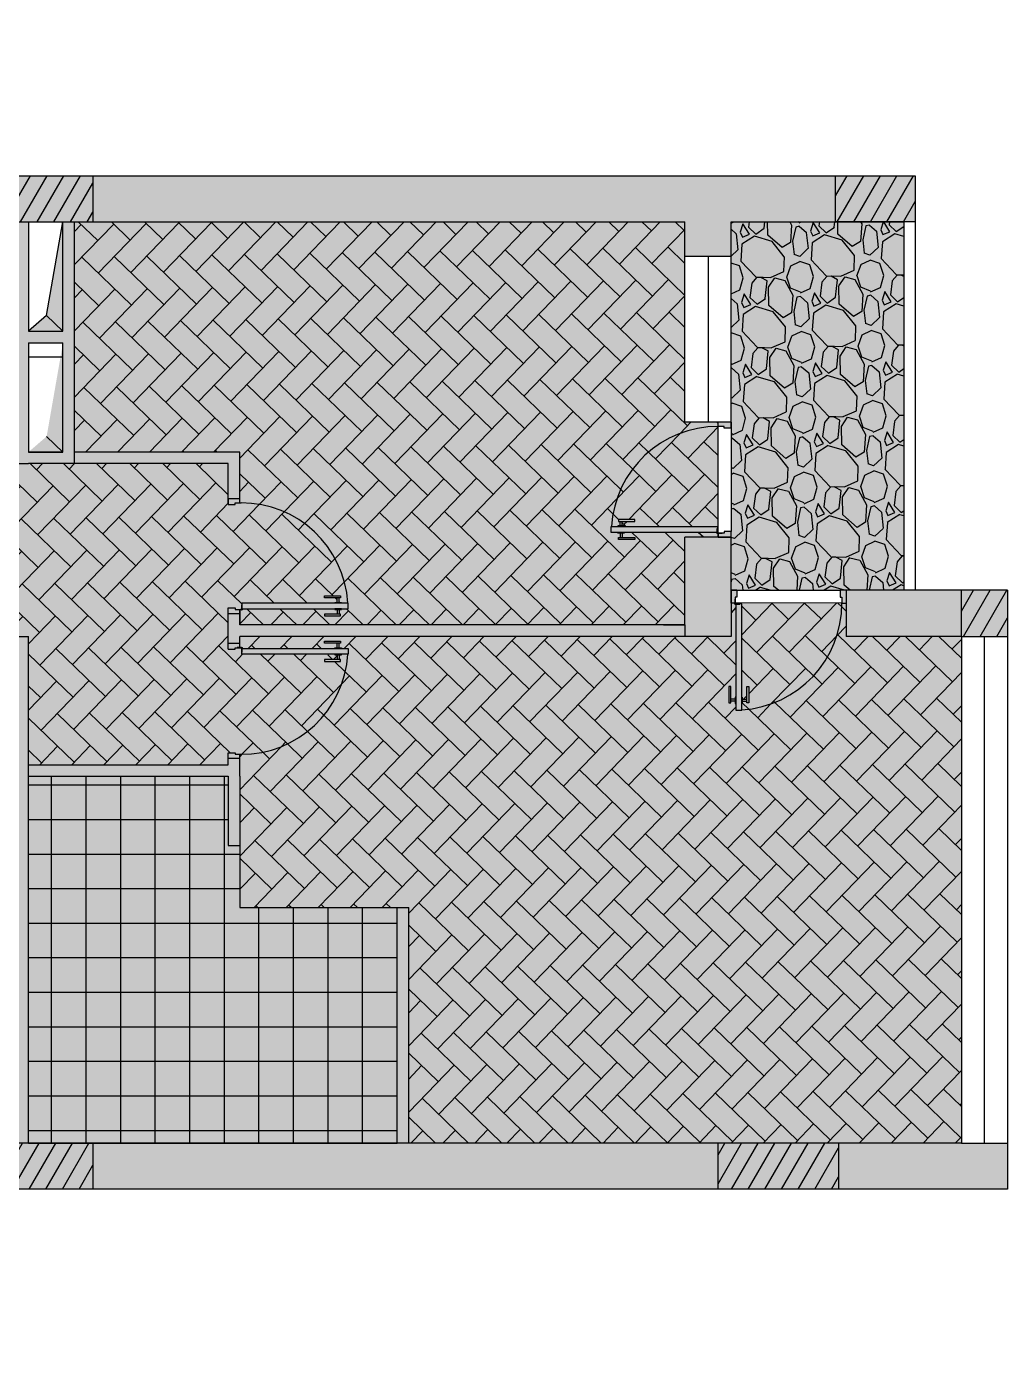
# Model space of a CAD drawing. Header units: inches. Extents: x -59797 to 874375, y -412711 to 5867.
# Drawn here: x 431895 to 440412, y -195536 to -184021 of the extents above; entities that cross this region are included whole.
import ezdxf

# ---------------------------------------------------------------- set-up
doc = ezdxf.new("R2010")
doc.units = ezdxf.units.IN
doc.header["$MEASUREMENT"] = 0
doc.layers.add('freecads.com', color=7, linetype='Continuous')
pattern_1 = [(136, (357112.52, -96107.58), (-282.79963, -4.9363), [600, -200]), (226, (356968.65, -95968.65), (-282.79963, -4.9363), [600, -200])]

msp = doc.modelspace()

# ---------------------------------------------------------------- hatches: boundary and pattern name
at = {"true_color": 0x636466}
h = msp.add_hatch(dxfattribs=at)
h.set_pattern_fill('ANSI31', color=251, scale=1000, angle=15)
h.set_pattern_definition([(60, (348541.79, -155096.67), (-108.25318, 62.5), [])])
h.paths.add_polyline_path([(438957.5, -180199.1), (438428.5, -180199.1), (437912.2, -180199.1), (437912.2, -180599.1), (438957.5, -180599.1)])
h.paths.add_polyline_path([(432037.7, -194129.6), (432042, -194128.4), (432045.5, -194127.9), (432049.5, -194127.8), (432053.8, -194128.1), (432058.3, -194128.7), (432062.8, -194129.6), (432067.2, -194130.8), (432071.1, -194132.2), (432076.2, -194134.7), (432080.2, -194138.2), (432080.5, -194141.5), (432078.1, -194143.4), (432075.6, -194144.3), (432072.4, -194144.9), (432068.7, -194145.2), (432064.5, -194145.2), (432060, -194144.7), (432055.5, -194144), (432051, -194142.9), (432046.9, -194141.6), (432041.3, -194139.3), (432036.6, -194135.7), (432035.3, -194132.3)])
edge = h.paths.add_edge_path()
edge.add_arc((438827.6, -194260.6), 24.6, 180, 204.4618)
edge.add_arc((438827.6, -194281), 24.6, 155.5382, 180)
edge.add_line((438802.9, -194281), (438802.9, -194260.6))
edge = h.paths.add_edge_path()
edge.add_arc((438827.6, -194281), 24.6, 0, 24.4618)
edge.add_arc((438827.6, -194260.6), 24.6, 335.5382, 360)
edge.add_line((438852.2, -194260.6), (438852.2, -194281))
at = {"true_color": 0x939598}
h = msp.add_hatch(color=252, dxfattribs=at)
h.dxf.hatch_style = 1
h.paths.add_polyline_path([(428011.7, -185317.3), (427611.7, -185317.3), (427611.7, -191617.3), (428011.7, -191617.3)])
h.paths.add_polyline_path([(431424.6, -185317.3), (428011.7, -185317.3), (428011.7, -185717.3), (431424.6, -185717.3)])
h.paths.add_polyline_path([(431911.7, -190367.3), (431911.7, -190267.3), (431911.7, -189317.3), (431811.7, -189317.3), (431811.7, -189614.6), (431811.7, -191217.3), (428011.7, -191217.3), (428011.7, -191617.3), (431511.7, -191617.3), (431511.7, -193717.3), (431911.7, -193717.3)])
h.paths.add_polyline_path([(433746.3, -190378.1), (433646.3, -190378.1), (433646.3, -190432.3), (431911.7, -190432.3), (431911.7, -190532.3), (433646.3, -190532.3), (433646.3, -191132.3), (433746.3, -191132.3), (433746.3, -190532.3)])
h.paths.add_polyline_path([(437611.7, -189217.3), (437426.7, -189217.3), (433746.3, -189217.3), (433746.3, -189120.3), (433646.3, -189120.3), (433646.3, -189379.7), (433746.3, -189379.7), (433746.3, -189355.3), (433746.3, -189317.3), (437611.7, -189317.3)])
h.paths.add_polyline_path([(438011.7, -188917.3), (438011.7, -188456.6), (437900.8, -188456.6), (437611.7, -188456.6), (437611.7, -189217.3), (437611.7, -189317.3), (438011.7, -189317.3)])
h.paths.add_polyline_path([(437899.2, -193717.3), (436008, -193717.3), (435808, -193717.3), (435420.1, -193717.3), (432469.9, -193717.3), (432469.9, -194117.3), (437899.2, -194117.3)])
h.paths.add_polyline_path([(429111.7, -187717.3), (428411.7, -187717.3), (428411.7, -187817.3), (429111.7, -187817.3)])
h = msp.add_hatch(color=252, dxfattribs=at)
h.dxf.hatch_style = 1
h.paths.add_polyline_path([(432469.9, -185317.3), (431511.7, -185317.3), (431424.6, -185317.3), (431424.6, -185717.3), (431511.7, -185717.3), (432469.9, -185717.3)])
at = {"true_color": 0x636466}
h = msp.add_hatch(dxfattribs=at)
h.set_pattern_fill('ANSI31', color=251, scale=1000, angle=15)
h.set_pattern_definition([(60, (428005.32, -168614.79), (-108.2532, 62.5), [])])
h.paths.add_polyline_path([(432469.9, -185317.3), (431511.7, -185317.3), (431424.6, -185317.3), (431424.6, -185717.3), (431511.7, -185717.3), (432469.9, -185717.3)])
at = {"true_color": 0x939598}
h = msp.add_hatch(color=252, dxfattribs=at)
h.dxf.hatch_style = 1
h.paths.add_polyline_path([(432469.9, -193717.3), (431911.7, -193717.3), (431424.6, -193717.3), (431424.6, -194117.3), (432469.9, -194117.3)])
h.paths.add_polyline_path([(438944.6, -193717.3), (438415.5, -193717.3), (438127.1, -193717.3), (437899.2, -193717.3), (437899.2, -194117.3), (438944.6, -194117.3)])
h.paths.add_polyline_path([(440411.7, -193717.3), (440011.7, -193717.3), (438944.6, -193717.3), (438944.6, -194117.3), (440411.7, -194117.3)])
h.paths.add_polyline_path([(440411.7, -188917.3), (440011.7, -188917.3), (440011.7, -189317.3), (440411.7, -189317.3)])
h.paths.add_polyline_path([(440011.7, -188917.3), (439011.7, -188917.3), (439011.7, -189317.3), (440011.7, -189317.3)])
h.paths.add_polyline_path([(439611.7, -185317.3), (438919.3, -185317.3), (438919.3, -185717.3), (439611.7, -185717.3)])
at = {"true_color": 0x636466}
h = msp.add_hatch(dxfattribs=at)
h.set_pattern_fill('ANSI31', color=251, scale=1000, angle=15)
h.set_pattern_definition([(60, (398937.44, -155490.89), (-108.25318, 62.5), [])])
h.paths.add_polyline_path([(439611.7, -185717.3), (439611.7, -185317.3), (438919.3, -185317.3), (438919.3, -185717.3)])
h.paths.add_polyline_path([(440411.7, -188917.3), (440011.7, -188917.3), (440011.7, -189317.3), (440411.7, -189317.3)])
h.paths.add_polyline_path([(432469.9, -194117.3), (432469.9, -193717.3), (431911.7, -193717.3), (431424.6, -193717.3), (431424.6, -194117.3)])
at = {"true_color": 0x939598}
h = msp.add_hatch(color=252, dxfattribs=at)
h.dxf.hatch_style = 1
h.paths.add_polyline_path([(432469.9, -185317.3), (432469.9, -185717.3), (437611.7, -185717.3), (437611.7, -186015.1), (438011.7, -186015.1), (438011.7, -185717.3), (438919.3, -185717.3), (438919.3, -185317.3)])
at = {"true_color": 0xcbc9c2}
h = msp.add_hatch(color=9, dxfattribs=at)
h.dxf.hatch_style = 1
h.paths.add_polyline_path([(433757.2, -188158.5), (433705.1, -188158.5), (433705.1, -188171.8), (433646.3, -188171.8), (433646.3, -187817.3), (429901.7, -187817.3), (429901.7, -187805), (429872.7, -187805, -0.3984682), (429184.9, -188538.7), (429184.9, -188540.3), (429145.4, -188540.3), (429145.4, -188494.5), (429141, -188494.5), (429141, -188479.1), (429109.4, -188479.1), (429109.4, -188489.6), (429096.2, -188489.6), (429096.2, -188377.7), (429109.4, -188377.7), (429109.4, -188465.9), (429141, -188465.9), (429141, -188450.6), (429145.4, -188450.6), (429145.4, -187812.5, -0.6777824), (429136.3, -187808.9, -0.2057931), (429137.9, -187805), (429111.7, -187805), (429111.7, -187817.3), (428011.7, -187817.3), (428011.7, -191217.3), (431811.7, -191217.3), (431811.7, -189317.3), (431911.7, -189317.3), (431911.7, -190432.3), (433646.3, -190432.3), (433646.3, -190328.2), (433705.1, -190328.2), (433705.1, -190341.5), (433757.2, -190341.5, 0.3984682), (434684.5, -189472.2), (434628.5, -189472.2), (434628.5, -189477.7), (434609.1, -189477.7), (434609.1, -189517.7), (434622.4, -189517.7), (434622.4, -189534.3), (434481, -189534.3), (434481, -189517.7), (434592.5, -189517.7), (434592.5, -189477.7), (434573, -189477.7), (434573, -189472.2), (433763.2, -189472.2), (433763.2, -189424, -0.5160729), (433755.5, -189416.3), (433723.9, -189416.3), (433705.1, -189416.3), (433705.1, -189429.6), (433646.3, -189429.6), (433646.3, -189070.3), (433705.1, -189070.3), (433705.1, -189083.7), (433755.5, -189083.7, -0.0418865), (433755.4, -189082.6, -0.4641531), (433763.2, -189076), (433763.2, -189044.4), (433763.2, -189027.8), (434573, -189027.8), (434573, -189022.3), (434592.5, -189022.3), (434592.5, -188982.3), (434481, -188982.3), (434481, -188965.7), (434622.4, -188965.7), (434622.4, -188982.3), (434609.1, -188982.3), (434609.1, -189022.3), (434628.5, -189022.3), (434628.5, -189027.8), (434684.5, -189027.8, 0.3984682)])
h.paths.add_polyline_path([(440011.7, -189317.3), (439011.7, -189317.3), (439011.7, -189028.2), (439010.1, -189028.2), (438973.5, -189028.2, -0.3984682), (438104.2, -189955.5), (438104.2, -189957.5), (438054.3, -189957.5), (438054.3, -189899.5), (438048.7, -189899.5), (438048.7, -189880.1), (438008.8, -189880.1), (438008.8, -189893.4), (437992.1, -189893.4), (437992.1, -189751.9), (438008.8, -189751.9), (438008.8, -189863.4), (438048.7, -189863.4), (438048.7, -189844), (438054.2, -189037.6, -1.0241224), (438044.8, -189028.2), (438011.7, -189028.2), (438011.7, -189317.3), (433746.3, -189317.3), (433746.3, -189414.1), (433756.3, -189414.1, -1.1556019), (433766.6, -189422.3), (434573, -189422.3), (434573, -189416.7), (434592.5, -189416.7), (434592.5, -189376.8), (434481, -189376.8), (434481, -189360.1), (434622.4, -189360.1), (434622.4, -189376.8), (434609.1, -189376.8), (434609.1, -189416.7), (434628.5, -189416.7), (434686.5, -189422.3), (434686.5, -189472.2), (434684.5, -189472.2, -0.3984682), (433757.2, -190341.5), (433746.3, -190341.5), (433746.3, -191671.9), (435212.9, -191671.9), (435212.9, -193717.3), (440011.7, -193717.3)])
h.paths.add_polyline_path([(437611.7, -188456.6), (437900.8, -188456.6), (437900.8, -188423.4, -1.0267961), (437891.4, -188414), (437085, -188414), (437085, -188419.6), (437065.5, -188419.6), (437065.5, -188459.5), (437177, -188459.5), (437177, -188476.1), (437035.6, -188476.1), (437035.6, -188459.5), (437048.9, -188459.5), (437048.9, -188419.6), (437029.5, -188419.6), (436971.5, -188414), (436971.5, -188364.1), (436973.5, -188364.1, -0.3984682), (437900.8, -187494.8), (437900.8, -187456.6), (437611.7, -187456.6), (437611.7, -185717.3), (432311.7, -185717.3), (432311.7, -187717.3), (433746.3, -187717.3), (433746.3, -188158.5), (433757.2, -188158.5, -0.3984682), (434684.5, -189027.8), (434686.5, -189027.8), (434686.5, -189077.7), (434628.5, -189077.7), (434628.5, -189083.3), (434609.1, -189083.3), (434609.1, -189123.2), (434622.4, -189123.2), (434622.4, -189139.8), (434481, -189139.8), (434481, -189123.2), (434592.5, -189123.2), (434592.5, -189083.3), (434573, -189083.3), (433766.7, -189077.7, -0.204435), (433768.7, -189082.6, -0.767327), (433756.3, -189085.9), (433746.3, -189085.9), (433746.3, -189217.3), (437611.7, -189217.3)])
h.paths.add_polyline_path([(437900.8, -187494.8, 0.3984682), (436973.5, -188364.1), (437029.5, -188364.1), (437029.5, -188358.6), (437048.9, -188358.6), (437048.9, -188318.6), (437035.6, -188318.6), (437035.6, -188302), (437177, -188302), (437177, -188318.6), (437065.5, -188318.6), (437065.5, -188358.6), (437085, -188358.6), (437085, -188364.1), (437894.8, -188364.1), (437894.8, -188412.3, -0.2498332), (437900.8, -188414.3)], flags=17)
h.paths.add_polyline_path([(429872.7, -187805), (429145.2, -187805, -0.2498332), (429146.7, -187809.7), (429184.9, -187809.7), (429184.9, -188450.6), (429189.3, -188450.6), (429189.3, -188465.9), (429220.9, -188465.9), (429220.9, -188377.7), (429234, -188377.7), (429234, -188489.6), (429220.9, -188489.6), (429220.9, -188479.1), (429189.3, -188479.1), (429189.3, -188494.5), (429184.9, -188494.5), (429184.9, -188538.7, 0.3984682)], flags=0)
edge = h.paths.add_edge_path()
edge.add_line((438973.5, -189028.2), (438050.6, -189026.5))
edge.add_arc((438049.4, -189033), 6.66, -9.59407, 80.19122, ccw=False)
edge.add_line((438056, -189034.1), (438104.2, -189034.1))
edge.add_line((438104.2, -189034.1), (438104.2, -189844))
edge.add_line((438104.2, -189844), (438109.7, -189844))
edge.add_line((438109.7, -189844), (438109.7, -189863.4))
edge.add_line((438109.7, -189863.4), (438149.7, -189863.4))
edge.add_line((438149.7, -189863.4), (438149.7, -189751.9))
edge.add_line((438149.7, -189751.9), (438166.3, -189751.9))
edge.add_line((438166.3, -189751.9), (438166.3, -189893.4))
edge.add_line((438166.3, -189893.4), (438149.7, -189893.4))
edge.add_line((438149.7, -189893.4), (438149.7, -189880.1))
edge.add_line((438149.7, -189880.1), (438109.7, -189880.1))
edge.add_line((438109.7, -189880.1), (438109.7, -189899.5))
edge.add_line((438109.7, -189899.5), (438104.2, -189899.5))
edge.add_line((438104.2, -189899.5), (438104.2, -189955.5))
edge.add_arc((438049.4, -189033), 924.1, 273.39659, 360.29943)
edge.add_line((438973.5, -189028.2), (438973.5, -189028.2))
at = {"true_color": 0x939598, "transparency": 33554687}
h = msp.add_hatch(color=252, dxfattribs=at)
h.dxf.hatch_style = 1
h.paths.add_polyline_path([(432311.7, -185717.3), (432211.7, -185717.3), (432211.7, -186667.3), (431911.7, -186667.3), (431911.7, -185717.3), (431811.7, -185717.3), (431811.7, -187717.3), (431811.7, -187817.3), (432311.7, -187817.3)])
h.paths.add_polyline_path([(432211.7, -186767.3), (432211.7, -187717.3), (431911.7, -187717.3), (431911.7, -186767.3)], flags=16)
h.paths.add_polyline_path([(428311.7, -186717.3), (428011.7, -186717.3), (428011.7, -186767.3), (428311.7, -186767.3)], flags=17)
h.paths.add_polyline_path([(428311.7, -186767.3), (428011.7, -186767.3), (428011.7, -186817.3), (428311.7, -186817.3)], flags=17)
h.paths.add_polyline_path([(428411.7, -185717.3), (428311.7, -185717.3), (428311.7, -187717.3), (428011.7, -187717.3), (428011.7, -187817.3), (428411.7, -187817.3)])
at = {"true_color": 0x000000, "transparency": 33554687}
h = msp.add_hatch(color=18, dxfattribs=at)
h.dxf.hatch_style = 1
h.paths.add_polyline_path([(432211.7, -185717.3), (432069.8, -186530.7), (432211.7, -186667.3)])
h.paths.add_polyline_path([(432069.8, -186530.7), (431911.7, -186667.3), (432211.7, -186667.3)])
at = {"true_color": 0x918c7e}
h = msp.add_hatch(dxfattribs=at)
h.set_pattern_fill('AR-HBONE', color=252, scale=50, angle=91)
h.set_pattern_definition(pattern_1)
h.paths.add_polyline_path([(437611.7, -185717.3), (432311.7, -185717.3), (432311.7, -187717.3), (433746.3, -187717.3), (433746.3, -188158.5), (433757.2, -188158.5, -0.3984682), (434684.5, -189027.8), (434686.5, -189027.8), (434686.5, -189077.7), (434628.5, -189077.7), (434628.5, -189083.3), (434609.1, -189083.3), (434609.1, -189123.2), (434622.4, -189123.2), (434622.4, -189139.8), (434481, -189139.8), (434481, -189123.2), (434592.5, -189123.2), (434592.5, -189083.3), (434573, -189083.3), (433766.7, -189077.7, -0.204435), (433768.7, -189082.6, -0.767327), (433756.3, -189085.9), (433746.3, -189085.9), (433746.3, -189217.3), (437611.7, -189217.3), (437611.7, -188456.6), (437900.8, -188456.6), (437900.8, -188423.4, -1.0267961), (437891.4, -188414), (437085, -188414), (437085, -188419.6), (437065.5, -188419.6), (437065.5, -188459.5), (437177, -188459.5), (437177, -188476.1), (437035.6, -188476.1), (437035.6, -188459.5), (437048.9, -188459.5), (437048.9, -188419.6), (437029.5, -188419.6), (436971.5, -188414), (436971.5, -188364.1), (436973.5, -188364.1, -0.3984682), (437900.8, -187494.8), (437900.8, -187456.6), (437611.7, -187456.6)])
at = {"true_color": 0xd8d8da}
h = msp.add_hatch(color=254, dxfattribs=at)
h.dxf.hatch_style = 1
h.paths.add_polyline_path([(438011.7, -185717.3), (438011.7, -188917.3), (439511.7, -188917.3), (439511.7, -185717.3), (438919.3, -185717.3)])
edge = h.paths.add_edge_path()
edge.add_arc((437896, -188418.9), 6.66, 350.40593, 403.48508)
edge.add_line((437900.8, -188414.3), (437900.8, -188420))
edge.add_line((437900.8, -188420), (437902.5, -188420))
at = {"true_color": 0x9e9e9e}
h = msp.add_hatch(dxfattribs=at)
h.set_pattern_fill('GRAVEL', color=253, scale=610, angle=91)
h.set_pattern_definition([(319.012788, (356494.95, -95679.092), (5574.33159, -4783.443041), [82.067, -8124.6437]), (275.96974, (356556.9, -95732.92), (-737.658709, 7308.2391606), [140.8295, -13942.114]), (223.510447, (356571.546, -95872.985), (6602.518355, 6216.176588), [99.3007, -9830.78]), (358.27369, (356728.175, -96108.187), (-12208.787849, 396.9877355), [128.2452, -12696.2704]), (23.833654, (356856.362, -96112.05), (-7265.655289, -3177.287085), [125.7545, -12449.7176]), (88.27369, (356971.393, -96061.235), (-396.9877355, -12208.787849), [128.2452, -12696.2704]), (128.69424, (356975.256, -95933.048), (6237.4685235, -7822.3325433), [169.5977, -16790.1576]), (163.255328, (356869.23, -95800.679), (-13492.4778445, 4035.138364), [160.1177, -15851.656]), (212.429566, (356715.9, -95754.548), (-7843.624479, -5017.6543354), [128.6795, -12739.2846]), (266.23636, (356607.29, -95823.554), (492.801447, 6719.624002), [146.9075, -7198.4652]), (313.397438, (356597.646, -95970.144), (6836.7296496, -7201.7794814), [189.9833, -18808.3588]), (229.814075, (356723.734, -95504.27), (-3584.92079, -4333.225466), [64.8436, -6419.5453]), (262.469234, (356681.893, -95553.81), (1081.416605, 7950.0841584), [123.3646, -12213.122]), (316, (356665.72, -95676.1), (609.9071, 10.646), [86.2668, -776.4035]), (294.19859, (356593.28, -95720.08), (-1273.04403, 3028.243534), [46.4564, -4599.1652]), (22.80141, (356612.32, -95762.46), (-1819.07531, -641.845), [65.6988, -3219.2517]), (121.96376, (356672.89, -95737), (-1251.75209, 1808.42935), [106.7067, -3450.174]), (252.56505, (356616.4, -95646.47), (588.61516, 1230.46016), [77.1595, -1851.83]), (107.38954, (356618.498, -96116.203), (-1936.180961, 6067.133037), [108.092, -10701.1355]), (161.346176, (356586.193, -96013.05), (6751.561906, -2322.522729), [90.6832, -8977.6187]), (24.19859, (356494.42, -95648.6), (-3028.243534, -1273.04403), [92.9121, -4552.7094]), (74.61046, (356579.167, -95610.512), (-1723.261603, -6131.008844), [108.092, -10701.1355]), (70.443955, (356996.64, -96109.6), (-1166.58435, -3070.827406), [104.2368, -5107.6055]), (25.77514, (357031.53, -96011.38), (-6655.748195, -3166.641117), [87.3386, -8646.5323]), (157.80141, (357104.22, -95631.85), (-3070.827406, 1166.58435), [92.9121, -4552.7094]), (108.354025, (357018.193, -95596.748), (2578.025959, -7886.208351), [102.255, -10123.2084]), (160.443955, (357109.435, -95930.706), (3070.827406, -1166.58435), [52.1184, -5159.724]), (192.30993, (357104.86, -95668.45), (-2428.98241, -652.49097), [31.104, -3079.298]), (256.96376, (357074.47, -95675.08), (577.96919, 1840.36725), [125.7545, -2389.34]), (277.009006, (357046.103, -95797.59), (-716.366773, 6088.4249725), [116.5405, -11537.493]), (34.69007, (356727.78, -95736.04), (-1209.16822, -631.19903), [87.9754, -2111.411]), (84.157227, (356800.117, -95685.967), (1038.8327333, 10389.7125346), [153.5943, -15205.8132]), (151.945396, (356815.75, -95533.17), (4311.93353, -2365.1066), [62.8032, -6217.5312]), (181, (356760.3, -95503.63), (-599.261, -620.553), [36.6, -573.4]), (211.256437, (357028.02, -95810.11), (4226.765787, 2514.150152), [84.7436, -8389.6472]), (139.012788, (356955.575, -95854.08), (-5574.33159, 4783.443041), [164.134, -8042.5767]), (91, (356831.7, -95746.4), (-620.553, 599.261), [158.6, -451.4]), (56.304846, (356828.91, -95587.85), (4162.889979, 6173.592716), [96.4495, -9548.4973]), (345.054604, (356882.42, -95507.6), (2450.274344, -567.32322), [88.8172, -4352.0498]), (298.645975, (356968.23, -95530.51), (6301.344331, -11481.7751076), [144.6096, -14316.3793]), (266.426079, (357037.555, -95657.42), (-471.509511, -7939.4381905), [152.9874, -15145.7348])])
h.paths.add_polyline_path([(438011.7, -185717.3), (438011.7, -188917.3), (439511.7, -188917.3), (439511.7, -185717.3), (438919.3, -185717.3)])
at = {"true_color": 0x000000, "transparency": 33554687}
h = msp.add_hatch(color=18, dxfattribs=at)
h.dxf.hatch_style = 1
h.paths.add_polyline_path([(432211.7, -186767.3), (432069.8, -187580.7), (432211.7, -187717.3)])
h.paths.add_polyline_path([(432069.8, -187580.7), (431911.7, -187717.3), (432211.7, -187717.3)])
at = {"true_color": 0x000000}
h = msp.add_hatch(color=18, dxfattribs=at)
h.dxf.hatch_style = 1
h.paths.add_polyline_path([(439011.7, -188917.3), (438960.2, -188917.3), (438960.2, -188976.1), (438973.5, -188976.1), (438973.5, -189028.2), (439010.1, -189028.2), (439011.7, -189028.2)])
h.paths.add_polyline_path([(433746.3, -188121.9), (433646.3, -188121.9), (433646.3, -188171.8), (433705.1, -188171.8), (433705.1, -188158.5), (433746.3, -188158.5)])
h.paths.add_polyline_path([(437934.1, -188420), (437902.5, -188420, -0.0892737), (437901.7, -188422.2), (437934.1, -188422.2)])
h.paths.add_polyline_path([(438011.7, -187458.2), (438011.7, -187456.6), (437900.8, -187456.6), (437900.8, -187458.2), (437900.8, -187494.8), (437952.9, -187494.8), (437952.9, -187508.1), (438011.7, -187508.1)])
at = {"true_color": 0x918c7e}
h = msp.add_hatch(dxfattribs=at)
h.set_pattern_fill('AR-HBONE', color=252, scale=50, angle=91)
h.set_pattern_definition(pattern_1)
h.paths.add_polyline_path([(437900.8, -187494.8, 0.3984682), (436973.5, -188364.1), (437029.5, -188364.1), (437029.5, -188358.6), (437048.9, -188358.6), (437048.9, -188318.6), (437035.6, -188318.6), (437035.6, -188302), (437177, -188302), (437177, -188318.6), (437065.5, -188318.6), (437065.5, -188358.6), (437085, -188358.6), (437900.8, -188364.2)])
h.paths.add_polyline_path([(429872.7, -187805), (429145.2, -187805, -0.2498332), (429146.7, -187809.7), (429184.9, -187809.7), (429184.9, -188450.6), (429189.3, -188450.6), (429189.3, -188465.9), (429220.9, -188465.9), (429220.9, -188377.7), (429234, -188377.7), (429234, -188489.6), (429220.9, -188489.6), (429220.9, -188479.1), (429189.3, -188479.1), (429189.3, -188494.5), (429185, -188538.7, 0.398407)])
edge = h.paths.add_edge_path()
edge.add_line((438973.5, -189028.2), (438050.6, -189026.5))
edge.add_arc((438049.4, -189033), 6.66, -9.59407, 80.19122, ccw=False)
edge.add_line((438056, -189034.1), (438104.2, -189034.1))
edge.add_line((438104.2, -189034.1), (438104.2, -189844))
edge.add_line((438104.2, -189844), (438109.7, -189844))
edge.add_line((438109.7, -189844), (438109.7, -189863.4))
edge.add_line((438109.7, -189863.4), (438149.7, -189863.4))
edge.add_line((438149.7, -189863.4), (438149.7, -189751.9))
edge.add_line((438149.7, -189751.9), (438166.3, -189751.9))
edge.add_line((438166.3, -189751.9), (438166.3, -189893.4))
edge.add_line((438166.3, -189893.4), (438149.7, -189893.4))
edge.add_line((438149.7, -189893.4), (438149.7, -189880.1))
edge.add_line((438149.7, -189880.1), (438109.7, -189880.1))
edge.add_line((438109.7, -189880.1), (438109.7, -189899.5))
edge.add_line((438109.7, -189899.5), (438104.4, -189955.4))
edge.add_arc((438049.4, -189033), 924.1, 273.40869, 360.29943)
edge.add_line((438973.5, -189028.2), (438973.5, -189028.2))
h = msp.add_hatch(dxfattribs=at)
h.set_pattern_fill('AR-HBONE', color=252, scale=50, angle=91)
h.set_pattern_definition(pattern_1)
h.paths.add_polyline_path([(434684.5, -189472.2), (434628.5, -189472.2), (434628.5, -189477.7), (434609.1, -189477.7), (434609.1, -189517.7), (434622.4, -189517.7), (434622.4, -189534.3), (434481, -189534.3), (434481, -189517.7), (434592.5, -189517.7), (434592.5, -189477.7), (434573, -189477.7), (433763.2, -189472.2), (433763.2, -189424, -0.5160729), (433755.5, -189416.3), (433723.9, -189416.3), (433705.1, -189416.3), (433705.1, -189429.6), (433646.3, -189429.6), (433646.3, -189070.3), (433705.1, -189070.3), (433705.1, -189083.7), (433755.5, -189083.7, -0.5160729), (433763.2, -189076), (433763.2, -189044.4), (433763.2, -189027.8), (434573, -189027.8), (434573, -189022.3), (434592.5, -189022.3), (434592.5, -188982.3), (434481, -188982.3), (434481, -188965.7), (434622.4, -188965.7), (434622.4, -188982.3), (434609.1, -188982.3), (434609.1, -189022.3), (434628.5, -189022.3), (434684.5, -189027.6, 0.398407), (433757.2, -188158.5), (433705.1, -188158.5), (433705.1, -188171.8), (433646.3, -188171.8), (433646.3, -187817.3), (429901.7, -187817.3), (429901.7, -187805), (429111.7, -187805), (429111.7, -187817.3), (428011.7, -187817.3), (428011.7, -191217.3), (431811.7, -191217.3), (431811.7, -189317.3), (431911.7, -189317.3), (431911.7, -190432.3), (433646.3, -190432.3), (433646.3, -190328.2), (433705.1, -190328.2), (433705.1, -190341.5), (433757.2, -190341.5, 0.3984682)])
h.paths.add_polyline_path([(429234, -188489.6), (429220.9, -188489.6), (429220.9, -188479.1), (429189.3, -188479.1), (429189.3, -188494.5), (429184.9, -188494.5), (429184.9, -188540.3), (429145.4, -188540.3), (429145.4, -188494.5), (429141, -188494.5), (429141, -188479.1), (429109.4, -188479.1), (429109.4, -188489.6), (429096.2, -188489.6), (429096.2, -188377.7), (429109.4, -188377.7), (429109.4, -188465.9), (429141, -188465.9), (429141, -188450.6), (429145.4, -188450.6), (429145.4, -187809.7), (429171.7, -187809.7), (429184.9, -187809.7), (429184.9, -188450.6), (429189.3, -188450.6), (429189.3, -188465.9), (429220.9, -188465.9), (429220.9, -188377.7), (429234, -188377.7)], flags=16)
at = {"true_color": 0x939598}
h = msp.add_hatch(color=252, dxfattribs=at)
h.dxf.hatch_style = 1
h.paths.add_polyline_path([(433746.3, -187717.3), (432911.7, -187717.3), (432911.7, -187817.3), (433646.3, -187817.3), (433646.3, -188121.9), (433746.3, -188121.9)])
h.paths.add_polyline_path([(432911.7, -187717.3), (432311.7, -187717.3), (432311.7, -187817.3), (432911.7, -187817.3)])
at = {"true_color": 0x000000}
h = msp.add_hatch(color=18, dxfattribs=at)
h.dxf.hatch_style = 1
h.paths.add_polyline_path([(434686.5, -189027.8), (433763.2, -189027.8), (433763.2, -189076, -0.1489649), (433766.6, -189077.7), (434686.5, -189077.7)])
h.paths.add_polyline_path([(433746.3, -189083.7), (433723.9, -189083.7), (433705.1, -189083.7), (433705.1, -189070.3), (433646.3, -189070.3), (433646.3, -189120.3), (433746.3, -189120.3)])
h.paths.add_polyline_path([(433766.6, -189077.7), (433763.2, -189077.7), (433763.2, -189076, 0.4641531), (433755.4, -189082.6, 0.0418865), (433755.5, -189083.7), (433757.2, -189083.7), (433757.2, -189085.9), (433757.2, -189087.1, 0.6777824), (433768.7, -189082.6, 0.2057931)])
h.paths.add_polyline_path([(433755.5, -189083.7), (433746.3, -189083.7), (433746.3, -189085.9), (433756.3, -189085.9, -0.0892737)])
h.paths.add_polyline_path([(433746.3, -189379.7), (433646.3, -189379.7), (433646.3, -189429.6), (433705.1, -189429.6), (433705.1, -189416.3), (433746.3, -189416.3)])
h.paths.add_polyline_path([(434686.5, -189422.3), (433766.6, -189422.3, -0.1489649), (433763.2, -189424), (433763.2, -189455.5), (433763.2, -189472.2), (434686.5, -189472.2)])
h.paths.add_polyline_path([(433756.3, -189414.1), (433746.3, -189414.1), (433746.3, -189416.3), (433755.5, -189416.3, -0.0892737)])
h.paths.add_polyline_path([(433768.7, -189417.4, 0.6777824), (433757.2, -189412.9), (433757.2, -189416.3), (433755.5, -189416.3, 0.0418865), (433755.4, -189417.4, 0.4641531), (433763.2, -189424), (433763.2, -189422.3), (433765.4, -189422.3), (433766.6, -189422.3, 0.2057931)])
h.paths.add_polyline_path([(434622.4, -189517.7), (434481, -189517.7), (434481, -189534.3), (434622.4, -189534.3)])
h.paths.add_polyline_path([(434622.4, -189360.1), (434481, -189360.1), (434481, -189376.8), (434622.4, -189376.8)])
h.paths.add_polyline_path([(434609.1, -189376.8), (434592.5, -189376.8), (434592.5, -189416.7), (434609.1, -189416.7)])
h.paths.add_polyline_path([(434628.5, -189416.7), (434573, -189416.7), (434573, -189422.3), (434628.5, -189422.3)])
h.paths.add_polyline_path([(434628.5, -189472.2), (434573, -189472.2), (434573, -189477.7), (434628.5, -189477.7)])
h.paths.add_polyline_path([(434609.1, -189477.7), (434592.5, -189477.7), (434592.5, -189517.7), (434609.1, -189517.7)])
h.paths.add_polyline_path([(434622.4, -189123.2), (434481, -189123.2), (434481, -189139.8), (434622.4, -189139.8)])
h.paths.add_polyline_path([(434609.1, -189083.3), (434592.5, -189083.3), (434592.5, -189123.2), (434609.1, -189123.2)])
h.paths.add_polyline_path([(434628.5, -189077.7), (434573, -189077.7), (434573, -189083.3), (434628.5, -189083.3)])
h.paths.add_polyline_path([(434609.1, -188982.3), (434592.5, -188982.3), (434592.5, -189022.3), (434609.1, -189022.3)])
h.paths.add_polyline_path([(434622.4, -188965.7), (434481, -188965.7), (434481, -188982.3), (434622.4, -188982.3)])
h.paths.add_polyline_path([(434628.5, -189022.3), (434573, -189022.3), (434573, -189027.8), (434628.5, -189027.8)])
h.paths.add_polyline_path([(433746.3, -190341.5), (433705.1, -190341.5), (433705.1, -190328.2), (433646.3, -190328.2), (433646.3, -190378.1), (433746.3, -190378.1), (433746.3, -190367.3)])
h.paths.add_polyline_path([(438104.2, -189034.1), (438087.5, -189034.1), (438087.5, -189036.3), (438055.2, -189036.3, -0.0589078), (438054.3, -189037.6), (438054.3, -189957.5), (438104.2, -189957.5)])
h.paths.add_polyline_path([(438008.8, -189751.9), (437992.1, -189751.9), (437992.1, -189893.4), (438008.8, -189893.4)])
h.paths.add_polyline_path([(438048.7, -189863.4), (438008.8, -189863.4), (438008.8, -189880.1), (438048.7, -189880.1)])
h.paths.add_polyline_path([(438054.3, -189844), (438048.7, -189844), (438048.7, -189899.5), (438054.3, -189899.5)])
h.paths.add_polyline_path([(438109.7, -189844), (438104.2, -189844), (438104.2, -189899.5), (438109.7, -189899.5)])
h.paths.add_polyline_path([(438149.7, -189863.4), (438109.7, -189863.4), (438109.7, -189880.1), (438149.7, -189880.1)])
h.paths.add_polyline_path([(438166.3, -189751.9), (438149.7, -189751.9), (438149.7, -189893.4), (438166.3, -189893.4)])
h.paths.add_polyline_path([(438061.6, -188917.3), (438011.7, -188917.3), (438011.7, -189028.2), (438044.8, -189028.2, -0.0589078), (438046.1, -189027.3), (438046.1, -188994.9), (438048.3, -188994.9), (438048.3, -188976.1), (438061.6, -188976.1)])
h.paths.add_polyline_path([(438048.3, -189026.5), (438048.3, -189028.2), (438046.1, -189028.2), (438044.8, -189028.2, 0.2057931), (438042.8, -189033, 0.6777824), (438054.3, -189037.6), (438054.3, -189034.1), (438056, -189034.1, 0.0418865), (438056.1, -189033, 0.4641531)])
h.paths.add_polyline_path([(438048.3, -188994.9), (438046.1, -188994.9), (438046.1, -189027.3, -0.0892737), (438048.3, -189026.5)], flags=17)
h.paths.add_polyline_path([(438011.7, -188406.7), (437952.9, -188406.7), (437952.9, -188420), (437934.1, -188420), (437934.1, -188422.2), (437901.7, -188422.2, -0.0589078), (437900.8, -188423.4), (437900.8, -188456.6), (438011.7, -188456.6)])
h.paths.add_polyline_path([(437900.8, -188414.3, 0.2498332), (437894.8, -188412.3), (437894.8, -188414), (437892.6, -188414), (437891.4, -188414, 0.2057931), (437889.3, -188418.9, 0.6777824), (437900.8, -188423.4)])
h.paths.add_polyline_path([(437892.6, -188380.7), (437894.8, -188380.7), (437894.8, -188364.1), (436971.5, -188364.1), (436971.5, -188414), (437891.4, -188414, -0.0589078), (437892.6, -188413.1)])
h.paths.add_polyline_path([(437177, -188459.5), (437035.6, -188459.5), (437035.6, -188476.1), (437177, -188476.1)])
h.paths.add_polyline_path([(437065.5, -188419.6), (437048.9, -188419.6), (437048.9, -188459.5), (437065.5, -188459.5)])
h.paths.add_polyline_path([(437085, -188414), (437029.5, -188414), (437029.5, -188419.6), (437085, -188419.6)])
h.paths.add_polyline_path([(437065.5, -188318.6), (437048.9, -188318.6), (437048.9, -188358.6), (437065.5, -188358.6)])
h.paths.add_polyline_path([(437085, -188358.6), (437029.5, -188358.6), (437029.5, -188364.1), (437085, -188364.1)])
h.paths.add_polyline_path([(437177, -188302), (437035.6, -188302), (437035.6, -188318.6), (437177, -188318.6)])
at = {"true_color": 0x918c7e}
h = msp.add_hatch(dxfattribs=at)
h.set_pattern_fill('AR-HBONE', color=252, scale=50, angle=91)
h.set_pattern_definition(pattern_1)
h.paths.add_polyline_path([(440011.7, -189317.3), (439011.7, -189317.3), (439011.7, -189028.2), (439010.1, -189028.2), (438973.5, -189028.2, -0.3984682), (438104.2, -189955.5), (438104.2, -189957.5), (438054.3, -189957.5), (438054.3, -189899.5), (438048.7, -189899.5), (438048.7, -189880.1), (438008.8, -189880.1), (438008.8, -189893.4), (437992.1, -189893.4), (437992.1, -189751.9), (438008.8, -189751.9), (438008.8, -189863.4), (438048.7, -189863.4), (438048.7, -189844), (438054.3, -189844), (438054.3, -189037.6, -1.0267962), (438044.8, -189028.2), (438011.7, -189028.2), (438011.7, -189317.3), (433746.3, -189317.3), (433746.3, -189414.1), (433756.3, -189414.1, -1.1556019), (433766.6, -189422.3), (434573, -189422.3), (434573, -189416.7), (434592.5, -189416.7), (434592.5, -189376.8), (434481, -189376.8), (434481, -189360.1), (434622.4, -189360.1), (434622.4, -189376.8), (434609.1, -189376.8), (434609.1, -189416.7), (434628.5, -189416.7), (434628.5, -189422.3), (434686.5, -189422.3), (434686.5, -189472.2), (434684.5, -189472.2, -0.3984682), (433757.2, -190341.5), (433746.3, -190341.5), (433746.3, -191671.9), (435212.9, -191671.9), (435212.9, -193717.3), (440011.7, -193717.3)])
at = {"true_color": 0xdddfdd}
h = msp.add_hatch(color=254, dxfattribs=at)
h.dxf.hatch_style = 1
h.paths.add_polyline_path([(435112.9, -191671.9), (433746.3, -191671.9), (433746.3, -191132.3), (433646.3, -191132.3), (433646.3, -190532.3), (431911.7, -190532.3), (431911.7, -193717.3), (433811.7, -193717.3), (435112.9, -193717.3)])
at = {"true_color": 0xa4a094}
h = msp.add_hatch(dxfattribs=at)
h.set_pattern_fill('NET', color=253, scale=2400)
h.set_pattern_definition([(0, (357112.52, -96107.58), (0, 300), []), (90, (357112.52, -96107.58), (-300, 2e-14), [])])
h.paths.add_polyline_path([(435112.9, -191671.9), (433746.3, -191671.9), (433746.3, -191132.3), (433646.3, -191132.3), (433646.3, -190532.3), (431911.7, -190532.3), (431911.7, -193717.3), (433811.7, -193717.3), (435112.9, -193717.3)])
at = {"true_color": 0x939598}
h = msp.add_hatch(color=252, dxfattribs=at)
h.dxf.hatch_style = 1
h.paths.add_polyline_path([(435212.9, -191671.9), (435112.9, -191671.9), (435112.9, -193717.3), (435212.9, -193717.3)])
at = {"true_color": 0x636466}
h = msp.add_hatch(dxfattribs=at)
h.set_pattern_fill('ANSI31', color=251, scale=1000, angle=15)
h.set_pattern_definition([(60, (348528.8, -168614.79), (-108.25318, 62.5), [])])
h.paths.add_polyline_path([(438944.6, -193717.3), (438415.5, -193717.3), (437899.2, -193717.3), (437899.2, -194117.3), (438944.6, -194117.3)])
h.paths.add_polyline_path([(432024.7, -207647.7), (432029, -207646.5), (432032.5, -207646), (432036.5, -207645.9), (432040.8, -207646.2), (432045.3, -207646.8), (432049.9, -207647.7), (432054.2, -207648.9), (432058.1, -207650.3), (432063.3, -207652.8), (432067.2, -207656.3), (432067.5, -207659.6), (432065.1, -207661.5), (432062.6, -207662.4), (432059.5, -207663.1), (432055.7, -207663.3), (432051.5, -207663.3), (432047, -207662.8), (432042.5, -207662.1), (432038.1, -207661), (432033.9, -207659.7), (432028.3, -207657.4), (432023.6, -207653.8), (432022.3, -207650.4)])
edge = h.paths.add_edge_path()
edge.add_arc((438814.6, -207778.7), 24.6, 180, 204.4618)
edge.add_arc((438814.6, -207799.1), 24.6, 155.5382, 180)
edge.add_line((438789.9, -207799.1), (438789.9, -207778.7))
edge = h.paths.add_edge_path()
edge.add_arc((438814.6, -207799.1), 24.6, 0, 24.4618)
edge.add_arc((438814.6, -207778.7), 24.6, 335.5382, 360)
edge.add_line((438839.2, -207778.7), (438839.2, -207799.1))

# ---------------------------------------------------------------- linework, layer by layer
at = {"color": 7}
for p, q in [((427611.7, -185317.3), (439611.7, -185317.3)), ((432069.8, -186530.7), (432211.7, -185717.3)), ((432069.8, -186530.7), (431911.7, -186667.3)), ((432211.7, -186667.3), (432069.8, -186530.7)), ((437900.8, -187458.2), (437900.8, -187456.6)), ((437900.8, -188456.6), (437900.8, -187458.2)), ((432211.7, -187717.3), (432069.8, -187580.7)), ((438011.7, -187508.1), (438011.7, -188406.7)), ((432211.7, -187717.3), (431911.7, -187717.3)), ((433746.3, -187717.3), (432311.7, -187717.3)), ((433746.3, -188158.5), (433746.3, -187717.3)), ((431811.7, -187817.3), (431911.7, -187817.3)), ((433646.3, -187817.3), (431911.7, -187817.3)), ((433646.3, -188171.8), (433646.3, -187817.3)), ((438061.6, -188917.3), (438960.2, -188917.3)), ((440011.7, -189317.3), (440011.7, -188917.3)), ((433646.3, -189429.6), (433646.3, -189070.3)), ((438973.5, -189028.2), (438048.3, -189026.5)), ((438960.2, -188976.1), (438973.5, -188976.1)), ((439010.1, -189028.2), (439011.7, -189028.2)), ((433746.3, -189217.3), (433746.3, -189083.7)), ((437426.7, -189217.3), (437611.7, -189217.3)), ((431811.7, -189317.3), (431911.7, -189317.3)), ((431911.7, -190267.3), (431911.7, -189317.3)), ((433646.3, -189429.6), (433646.3, -189379.7)), ((433746.3, -189416.3), (433746.3, -189317.3)), ((440011.7, -189317.3), (440411.7, -189317.3)), ((431911.7, -190367.3), (431911.7, -190267.3)), ((433646.3, -190432.3), (433646.3, -190328.2)), ((433746.3, -190367.3), (433746.3, -190341.5)), ((431911.7, -193717.3), (431911.7, -190367.3)), ((431911.7, -190432.3), (433646.3, -190432.3)), ((433746.3, -190532.3), (433746.3, -190367.3)), ((431911.7, -190532.3), (433646.3, -190532.3)), ((433646.3, -190532.3), (433646.3, -191132.3)), ((433746.3, -190532.3), (433746.3, -191132.3)), ((433646.3, -191132.3), (433646.3, -191132.3)), ((433646.3, -191132.3), (433746.3, -191132.3)), ((433746.3, -191132.3), (433746.3, -191671.9)), ((433746.3, -191671.9), (435112.9, -191671.9)), ((435112.9, -193717.3), (435112.9, -191671.9)), ((435112.9, -193717.3), (435112.9, -191671.9)), ((435112.9, -191671.9), (435212.9, -191671.9)), ((435212.9, -193717.3), (435212.9, -191671.9)), ((431911.7, -193717.3), (431911.7, -193717.3)), ((431911.7, -193717.3), (433811.7, -193717.3)), ((433696.3, -193717.3), (435112.9, -193717.3)), ((433811.7, -193717.3), (433811.7, -193717.3)), ((440011.7, -193717.3), (440411.7, -193717.3))]:
    msp.add_line(p, q, dxfattribs=at)
for p, q in [((431511.7, -185317.3), (439611.7, -185317.3)), ((432469.9, -185317.3), (432469.9, -185717.3)), ((438919.3, -185717.3), (438919.3, -185317.3)), ((431511.7, -185717.3), (437611.7, -185717.3)), ((431911.7, -185717.3), (431911.7, -186667.3)), ((432211.7, -186667.3), (432211.7, -185717.3)), ((432311.7, -187817.3), (432311.7, -185717.3)), ((438011.7, -185717.3), (439511.7, -185717.3)), ((439611.7, -185717.3), (438919.3, -185717.3)), ((437611.7, -186015.1), (438011.7, -186015.1)), ((431911.7, -186667.3), (432211.7, -186667.3)), ((431911.7, -186767.3), (431911.7, -187717.3)), ((432211.7, -187717.3), (432211.7, -186767.3)), ((431911.7, -186888.6), (432211.7, -186888.6)), ((438011.7, -187456.6), (437611.7, -187456.6)), ((431911.7, -187717.3), (432211.7, -187717.3)), ((437611.7, -189217.3), (437611.7, -188456.6)), ((438011.7, -188456.6), (437611.7, -188456.6)), ((438011.7, -188917.3), (438011.7, -188406.7)), ((438061.6, -188917.3), (438011.7, -188917.3)), ((438011.7, -188917.3), (438011.7, -189317.3)), ((440411.7, -188917.3), (438960.2, -188917.3)), ((439011.7, -188917.3), (439011.7, -189317.3)), ((440411.7, -188917.3), (440411.7, -189279.4)), ((433746.3, -189083.7), (433746.3, -189198.9)), ((437611.7, -189217.3), (433746.3, -189217.3)), ((437611.7, -189217.3), (437611.7, -189317.3)), ((438011.7, -189317.3), (433746.3, -189317.3)), ((433746.3, -189416.3), (433746.3, -189355.3)), ((440011.7, -189317.3), (439011.7, -189317.3)), ((440011.7, -193717.3), (431424.6, -193717.3)), ((432469.9, -193717.3), (432469.9, -194117.3)), ((437899.2, -194117.3), (437899.2, -193717.3)), ((438944.6, -193717.3), (438944.6, -194117.3)), ((440411.7, -194117.3), (431424.6, -194117.3)), ((438944.6, -194117.3), (437473.4, -194117.3))]:
    msp.add_line(p, q)
at = {"color": 152, "true_color": 0x2776bb}
for p, q in [((439611.7, -185317.3), (439611.7, -188917.3)), ((437611.7, -187456.6), (437611.7, -185717.3)), ((438011.7, -187508.1), (438011.7, -185717.3)), ((439511.7, -185717.3), (439511.7, -188917.3)), ((437811.7, -186015.1), (437811.7, -187456.6)), ((440411.7, -188917.3), (440411.7, -194117.3)), ((440011.7, -189317.3), (440011.7, -193717.3)), ((440211.7, -193717.3), (440211.7, -189317.3))]:
    msp.add_line(p, q, dxfattribs=at)
at = {"color": 7, "lineweight": 30}
msp.add_line((431911.7, -186767.3), (432211.7, -186767.3), dxfattribs=at)
at = {"color": 0}
msp.add_lwpolyline([(433284.1, -185717.3), (433303, -185717.3)], dxfattribs=at)
at = {"layer": 'freecads.com'}
for p, q in [((437900.8, -187494.8), (437900.8, -187458.2)), ((438011.7, -187458.2), (438011.7, -187508.1)), ((437952.9, -187494.8), (437900.8, -187494.8)), ((437952.9, -187508.1), (437952.9, -187494.8)), ((438011.7, -187508.1), (437952.9, -187508.1)), ((433746.3, -188121.9), (433646.3, -188121.9)), ((433646.3, -188121.9), (433646.3, -188171.8)), ((433705.1, -188171.8), (433705.1, -188158.5)), ((433705.1, -188158.5), (433757.2, -188158.5)), ((433646.3, -188171.8), (433705.1, -188171.8)), ((436971.5, -188414), (436971.5, -188364.1)), ((436971.5, -188364.1), (437894.8, -188364.1)), ((437029.5, -188358.6), (437029.5, -188364.1)), ((437085, -188358.6), (437029.5, -188358.6)), ((437029.5, -188364.1), (437085, -188364.1)), ((437035.6, -188302), (437035.6, -188318.6)), ((437177, -188302), (437035.6, -188302)), ((437035.6, -188318.6), (437177, -188318.6)), ((437048.9, -188358.6), (437048.9, -188318.6)), ((437065.5, -188358.6), (437065.5, -188318.6)), ((437085, -188364.1), (437085, -188358.6)), ((437177, -188318.6), (437177, -188302)), ((437892.6, -188380.7), (437894.8, -188380.7)), ((437892.6, -188414), (437892.6, -188380.7)), ((437894.8, -188364.1), (437894.8, -188414)), ((437894.8, -188380.7), (437894.8, -188414)), ((437894.8, -188414), (436971.5, -188414)), ((437029.5, -188419.6), (437029.5, -188414)), ((437029.5, -188414), (437085, -188414)), ((437085, -188419.6), (437029.5, -188419.6)), ((437035.6, -188476.1), (437035.6, -188459.5)), ((437035.6, -188459.5), (437177, -188459.5)), ((437177, -188476.1), (437035.6, -188476.1)), ((437048.9, -188419.6), (437048.9, -188459.5)), ((437065.5, -188419.6), (437065.5, -188459.5)), ((437085, -188414), (437085, -188419.6)), ((437177, -188459.5), (437177, -188476.1)), ((437894.8, -188414), (437892.6, -188414)), ((437952.9, -188420), (437900.8, -188420)), ((437900.8, -188420), (437900.8, -188456.6)), ((437900.8, -188420), (437900.8, -188422.2)), ((437934.1, -188420), (437900.8, -188420)), ((437900.8, -188422.2), (437934.1, -188422.2)), ((437900.8, -188456.6), (438011.7, -188456.6)), ((437934.1, -188422.2), (437934.1, -188420)), ((437952.9, -188406.7), (437952.9, -188420)), ((438011.7, -188406.7), (437952.9, -188406.7)), ((438011.7, -188456.6), (438011.7, -188406.7)), ((438011.7, -189028.2), (438011.7, -188917.3)), ((438011.7, -188917.3), (438061.6, -188917.3)), ((438061.6, -188917.3), (438061.6, -188976.1)), ((439010.1, -188917.3), (438960.2, -188917.3)), ((438960.2, -188917.3), (438960.2, -188976.1)), ((433646.3, -189070.3), (433705.1, -189070.3)), ((433705.1, -189070.3), (433705.1, -189083.7)), ((434686.5, -189027.8), (433763.2, -189027.8)), ((433763.2, -189027.8), (433763.2, -189077.7)), ((433763.2, -189044.4), (433763.2, -189077.7)), ((433763.2, -189077.7), (434686.5, -189077.7)), ((433763.2, -189077.7), (433765.4, -189077.7)), ((433765.4, -189077.7), (433765.4, -189044.4)), ((434481, -188982.3), (434481, -188965.7)), ((434481, -188965.7), (434622.4, -188965.7)), ((434622.4, -188982.3), (434481, -188982.3)), ((434573, -189027.8), (434573, -189022.3)), ((434573, -189022.3), (434628.5, -189022.3)), ((434628.5, -189027.8), (434573, -189027.8)), ((434628.5, -189077.7), (434573, -189077.7)), ((434573, -189077.7), (434573, -189083.3)), ((434592.5, -189022.3), (434592.5, -188982.3)), ((434609.1, -189022.3), (434609.1, -188982.3)), ((434622.4, -188965.7), (434622.4, -188982.3)), ((434628.5, -189022.3), (434628.5, -189027.8)), ((434628.5, -189083.3), (434628.5, -189077.7)), ((434686.5, -189077.7), (434686.5, -189027.8)), ((438048.3, -189028.2), (438011.7, -189028.2)), ((438046.1, -189028.2), (438046.1, -188994.9)), ((438046.1, -188994.9), (438048.3, -188994.9)), ((438048.3, -189028.2), (438046.1, -189028.2)), ((438061.6, -188976.1), (438048.3, -188976.1)), ((438048.3, -188976.1), (438048.3, -189028.2)), ((438048.3, -188994.9), (438048.3, -189028.2)), ((438054.3, -189034.1), (438054.3, -189957.5)), ((438104.2, -189034.1), (438054.3, -189034.1)), ((438087.5, -189034.1), (438054.3, -189034.1)), ((438054.3, -189034.1), (438054.3, -189036.3)), ((438054.3, -189036.3), (438087.5, -189036.3)), ((438087.5, -189036.3), (438087.5, -189034.1)), ((438104.2, -189957.5), (438104.2, -189034.1)), ((438960.2, -188976.1), (438973.5, -188976.1)), ((438973.5, -188976.1), (438973.5, -189028.2)), ((438973.5, -189028.2), (439010.1, -189028.2)), ((433746.3, -189120.3), (433646.3, -189120.3)), ((433705.1, -189083.7), (433757.2, -189083.7)), ((433723.9, -189083.7), (433757.2, -189083.7)), ((433757.2, -189085.9), (433723.9, -189085.9)), ((433757.2, -189083.7), (433757.2, -189087.1)), ((433757.2, -189083.7), (433757.2, -189085.9)), ((434622.4, -189123.2), (434481, -189123.2)), ((434481, -189123.2), (434481, -189139.8)), ((434481, -189139.8), (434622.4, -189139.8)), ((434573, -189083.3), (434628.5, -189083.3)), ((434592.5, -189083.3), (434592.5, -189123.2)), ((434609.1, -189083.3), (434609.1, -189123.2)), ((434622.4, -189139.8), (434622.4, -189123.2)), ((433746.3, -189379.7), (433646.3, -189379.7)), ((433705.1, -189429.6), (433705.1, -189416.3)), ((433705.1, -189416.3), (433757.2, -189416.3)), ((433757.2, -189414.1), (433723.9, -189414.1)), ((433723.9, -189416.3), (433757.2, -189416.3)), ((433757.2, -189416.3), (433757.2, -189412.9)), ((433757.2, -189416.3), (433757.2, -189414.1)), ((433763.2, -189422.3), (434686.5, -189422.3)), ((433763.2, -189472.2), (433763.2, -189422.3)), ((433763.2, -189455.5), (433763.2, -189422.3)), ((433763.2, -189422.3), (433765.4, -189422.3)), ((433765.4, -189422.3), (433765.4, -189455.5)), ((434481, -189376.8), (434481, -189360.1)), ((434481, -189360.1), (434622.4, -189360.1)), ((434622.4, -189376.8), (434481, -189376.8)), ((434573, -189422.3), (434573, -189416.7)), ((434573, -189416.7), (434628.5, -189416.7)), ((434628.5, -189422.3), (434573, -189422.3)), ((434592.5, -189416.7), (434592.5, -189376.8)), ((434609.1, -189416.7), (434609.1, -189376.8)), ((434622.4, -189360.1), (434622.4, -189376.8)), ((434628.5, -189416.7), (434628.5, -189422.3)), ((434686.5, -189422.3), (434686.5, -189472.2)), ((433646.3, -189429.6), (433705.1, -189429.6)), ((434686.5, -189472.2), (433763.2, -189472.2)), ((434622.4, -189517.7), (434481, -189517.7)), ((434481, -189517.7), (434481, -189534.3)), ((434481, -189534.3), (434622.4, -189534.3)), ((434628.5, -189472.2), (434573, -189472.2)), ((434573, -189472.2), (434573, -189477.7)), ((434573, -189477.7), (434628.5, -189477.7)), ((434592.5, -189477.7), (434592.5, -189517.7)), ((434609.1, -189477.7), (434609.1, -189517.7)), ((434622.4, -189534.3), (434622.4, -189517.7)), ((434628.5, -189477.7), (434628.5, -189472.2)), ((438008.8, -189751.9), (437992.1, -189751.9)), ((437992.1, -189751.9), (437992.1, -189893.4)), ((438008.8, -189893.4), (438008.8, -189751.9)), ((438149.7, -189893.4), (438149.7, -189751.9)), ((438149.7, -189751.9), (438166.3, -189751.9)), ((438166.3, -189751.9), (438166.3, -189893.4)), ((438048.7, -189863.4), (438008.8, -189863.4)), ((438048.7, -189880.1), (438008.8, -189880.1)), ((438054.3, -189844), (438048.7, -189844)), ((438048.7, -189844), (438048.7, -189899.5)), ((438054.3, -189899.5), (438054.3, -189844)), ((438104.2, -189899.5), (438104.2, -189844)), ((438104.2, -189844), (438109.7, -189844)), ((438109.7, -189844), (438109.7, -189899.5)), ((438109.7, -189863.4), (438149.7, -189863.4)), ((438109.7, -189880.1), (438149.7, -189880.1)), ((437992.1, -189893.4), (438008.8, -189893.4)), ((438048.7, -189899.5), (438054.3, -189899.5)), ((438054.3, -189957.5), (438104.2, -189957.5)), ((438109.7, -189899.5), (438104.2, -189899.5)), ((438166.3, -189893.4), (438149.7, -189893.4)), ((433646.3, -190378.1), (433646.3, -190328.2)), ((433646.3, -190328.2), (433705.1, -190328.2)), ((433705.1, -190328.2), (433705.1, -190341.5)), ((433705.1, -190341.5), (433757.2, -190341.5)), ((433746.3, -190378.1), (433646.3, -190378.1))]:
    msp.add_line(p, q, dxfattribs=at)
for centre in [(437896, -188418.9), (433762, -189082.6), (438049.4, -189033), (433762, -189417.4)]:
    msp.add_circle(centre, 6.66, dxfattribs=at)
for centre, start, end in [((437896, -188418.9), 89.70056, 176.60341), ((433762, -189082.6), 3.39659, 90.29944), ((438049.4, -189033), 273.39659, 0.29944), ((433762, -189417.4), 269.70056, 356.60341)]:
    msp.add_arc(centre, 924.1, start, end, dxfattribs=at)

doc.saveas('drawing.dxf')
